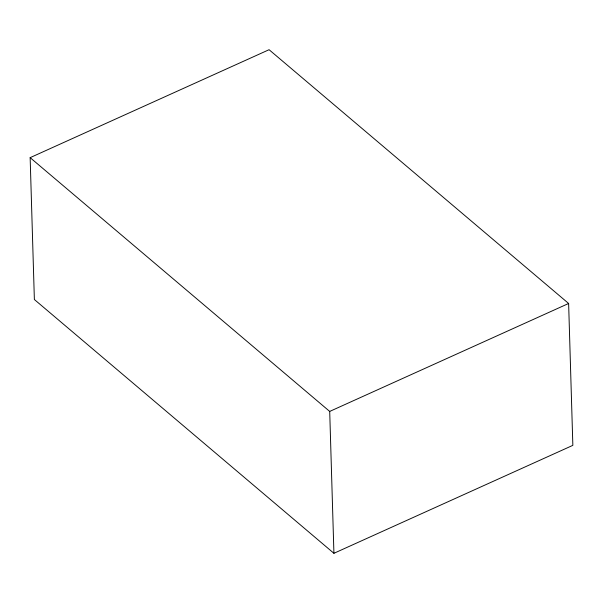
<?xml version="1.0" encoding="UTF-8"?>
<svg xmlns="http://www.w3.org/2000/svg" width="603" height="603" viewBox="0 0 603 603"><rect width="100%" height="100%" fill="white"/><g stroke="black" fill="none" stroke-linecap="round" stroke-linejoin="round"><path stroke-width="0.9" d="M30.15 157.654L269.074 49.702L568.629 303.475L572.85 445.346L333.926 553.298L34.371 299.525L30.15 157.654L329.705 411.427L333.926 553.298M329.705 411.427L568.629 303.475"/></g></svg>
